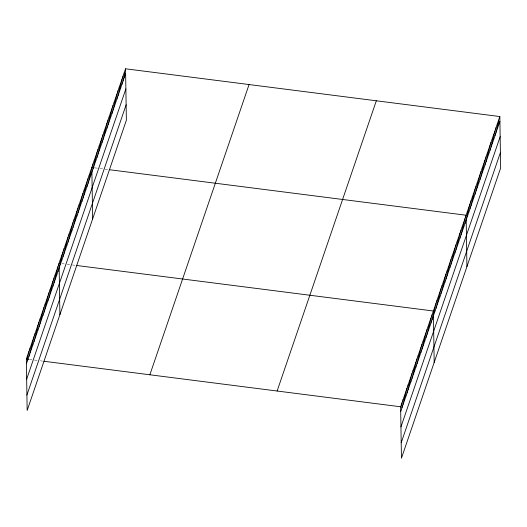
<?xml version="1.0" encoding="UTF-8"?>
<svg xmlns="http://www.w3.org/2000/svg" width="527" height="527" viewBox="0 0 527 527"><rect width="100%" height="100%" fill="white"/><g stroke="black" fill="none" stroke-linecap="round" stroke-linejoin="round"><path stroke-width="0.4" stroke-dasharray="2.63 1.98" d="M94.768 167.843L97.712 168.218M99.913 168.502L102.857 168.877M105.064 169.16L108.002 169.529M62.028 263.619L64.235 263.902M67.173 264.277L70.855 264.745M72.324 264.936L76 265.404M29.288 359.394L32.233 359.77M34.439 360.053L37.377 360.428M40.322 360.804L42.522 361.081"/><path stroke-width="0.79" d="M125.558 68.793L126.368 120.222L27.16 410.454L26.35 359.019L125.558 68.793L499.84 116.546L500.65 167.981L401.442 458.207L400.632 406.778L499.84 116.546M26.422 363.722L125.63 73.497M26.666 379.144L125.874 88.911M26.917 395.033L126.124 104.801M149.866 374.783L249.073 84.551M277.123 391.014L376.331 100.789M400.704 411.482L499.919 121.25M400.948 426.903L500.156 136.671M401.199 442.785L500.406 152.56M94.03 167.751L91.83 167.467L92.633 218.903M109.471 169.72L466.112 215.227L466.922 266.655M60.559 263.434L59.09 263.243L59.894 314.678M76.731 265.496L433.372 311.002L434.182 362.431M26.35 359.019L28.557 359.302M43.998 361.272L400.632 406.778M498.595 120.202L498.667 124.906M497.343 123.858L497.416 128.562M496.091 127.514L496.171 132.218M494.846 131.17L494.919 135.867M493.595 134.82L493.667 139.523M492.343 138.476L492.422 143.179M491.098 142.132L491.171 146.835M489.846 145.788L489.919 150.491M488.601 149.444L488.674 154.141M487.35 153.093L487.422 157.797M486.098 156.75L486.171 161.453M484.853 160.406L484.926 165.109M483.602 164.062L483.674 168.765M482.35 167.711L482.429 172.415M481.105 171.367L481.177 176.071M479.853 175.023L479.926 179.727M478.602 178.679L478.681 183.383M477.357 182.335L477.429 187.039M476.105 185.985L476.177 190.688M474.853 189.641L474.932 194.344M473.608 193.297L473.681 198M472.357 196.953L472.429 201.657M471.105 200.609L471.184 205.313M469.86 204.259L469.932 208.962M468.608 207.915L468.681 212.618M467.363 211.571L467.436 216.274M464.854 218.909L464.926 223.613M463.595 222.592L463.668 227.295M462.331 226.274L462.41 230.978M461.072 229.963L461.151 234.667M459.814 233.645L459.887 238.349M458.556 237.328L458.628 242.031M457.298 241.01L457.37 245.714M456.039 244.693L456.112 249.396M454.781 248.382L454.854 253.079M453.516 252.064L453.595 256.768M452.258 255.747L452.331 260.45M451 259.429L451.072 264.132M449.742 263.111L449.814 267.815M448.484 266.8L448.556 271.497M447.225 270.483L447.298 275.186M445.967 274.165L446.04 278.869M444.702 277.848L444.781 282.551M443.444 281.53L443.517 286.233M442.186 285.219L442.258 289.916M440.928 288.901L441 293.605M439.67 292.584L439.742 297.287M438.411 296.266L438.484 300.97M437.153 299.949L437.226 304.652M435.888 303.631L435.967 308.335M434.63 307.32L434.703 312.024M432.114 314.685L432.186 319.388M430.855 318.367L430.928 323.071M429.597 322.05L429.67 326.753M428.332 325.739L428.411 330.442M427.074 329.421L427.153 334.125M425.816 333.104L425.888 337.807M424.558 336.786L424.63 341.489M423.3 340.468L423.372 345.172M422.041 344.157L422.114 348.854M420.783 347.84L420.856 352.543M419.518 351.522L419.597 356.226M418.26 355.205L418.339 359.908M417.002 358.887L417.074 363.59M415.744 362.576L415.816 367.273M414.486 366.258L414.558 370.962M413.227 369.941L413.3 374.644M411.969 373.623L412.042 378.327M410.704 377.306L410.783 382.009M409.446 380.995L409.519 385.692M408.188 384.677L408.26 389.381M406.93 388.359L407.002 393.063M405.671 392.042L405.744 396.745M404.413 395.724L404.486 400.428M403.155 399.407L403.227 404.11M401.89 403.096L401.969 407.799M124.306 72.443L124.385 77.146M123.061 76.099L123.134 80.802M121.809 79.755L121.882 84.458M120.564 83.411L120.637 88.114M119.313 87.067L119.385 91.77M118.061 90.716L118.134 95.42M116.816 94.373L116.889 99.076M115.565 98.029L115.637 102.732M114.313 101.685L114.392 106.388M113.068 105.341L113.14 110.044M111.816 108.99L111.889 113.694M110.565 112.646L110.644 117.35M109.32 116.302L109.392 121.006M108.068 119.958L108.14 124.662M106.816 123.614L106.895 128.318M105.571 127.264L105.644 131.967M104.32 130.92L104.392 135.623M103.068 134.576L103.147 139.28M101.823 138.232L101.895 142.936M100.571 141.888L100.644 146.592M99.326 145.538L99.399 150.241M98.075 149.194L98.147 153.897M96.823 152.85L96.896 157.553M95.578 156.506L95.65 161.209M94.326 160.162L94.399 164.859M93.075 163.811L93.154 168.515M90.572 171.15L90.644 175.853M89.307 174.839L89.386 179.536M88.049 178.521L88.121 183.225M86.79 182.204L86.863 186.907M85.532 185.886L85.605 190.59M84.274 189.568L84.346 194.272M83.016 193.257L83.088 197.954M81.757 196.94L81.83 201.643M80.493 200.622L80.572 205.326M79.234 204.305L79.307 209.008M77.976 207.987L78.049 212.691M76.718 211.676L76.79 216.373M75.46 215.359L75.532 220.062M74.202 219.041L74.274 223.744M72.937 222.723L73.016 227.427M71.679 226.406L71.758 231.109M70.42 230.088L70.493 234.792M69.162 233.777L69.235 238.481M67.904 237.46L67.976 242.163M66.646 241.142L66.718 245.845M65.388 244.824L65.46 249.528M64.123 248.507L64.202 253.21M62.865 252.196L62.937 256.899M61.606 255.878L61.679 260.582M60.348 259.561L60.421 264.264M57.832 266.925L57.904 271.629M56.573 270.614L56.646 275.311M55.309 274.297L55.388 279M54.05 277.979L54.123 282.683M52.792 281.662L52.865 286.365M51.534 285.344L51.606 290.048M50.276 289.033L50.348 293.73M49.018 292.716L49.09 297.419M47.759 296.398L47.832 301.101M46.495 300.08L46.574 304.784M45.236 303.763L45.309 308.466M43.978 307.445L44.051 312.149M42.72 311.134L42.792 315.838M41.462 314.817L41.534 319.52M40.204 318.499L40.276 323.203M38.939 322.181L39.018 326.885M37.681 325.864L37.76 330.567M36.422 329.553L36.495 334.256M35.164 333.235L35.237 337.939M33.906 336.918L33.978 341.621M32.648 340.6L32.72 345.304M31.389 344.283L31.462 348.986M30.125 347.972L30.204 352.668M28.866 351.654L28.945 356.357M27.608 355.336L27.681 360.04"/></g></svg>
